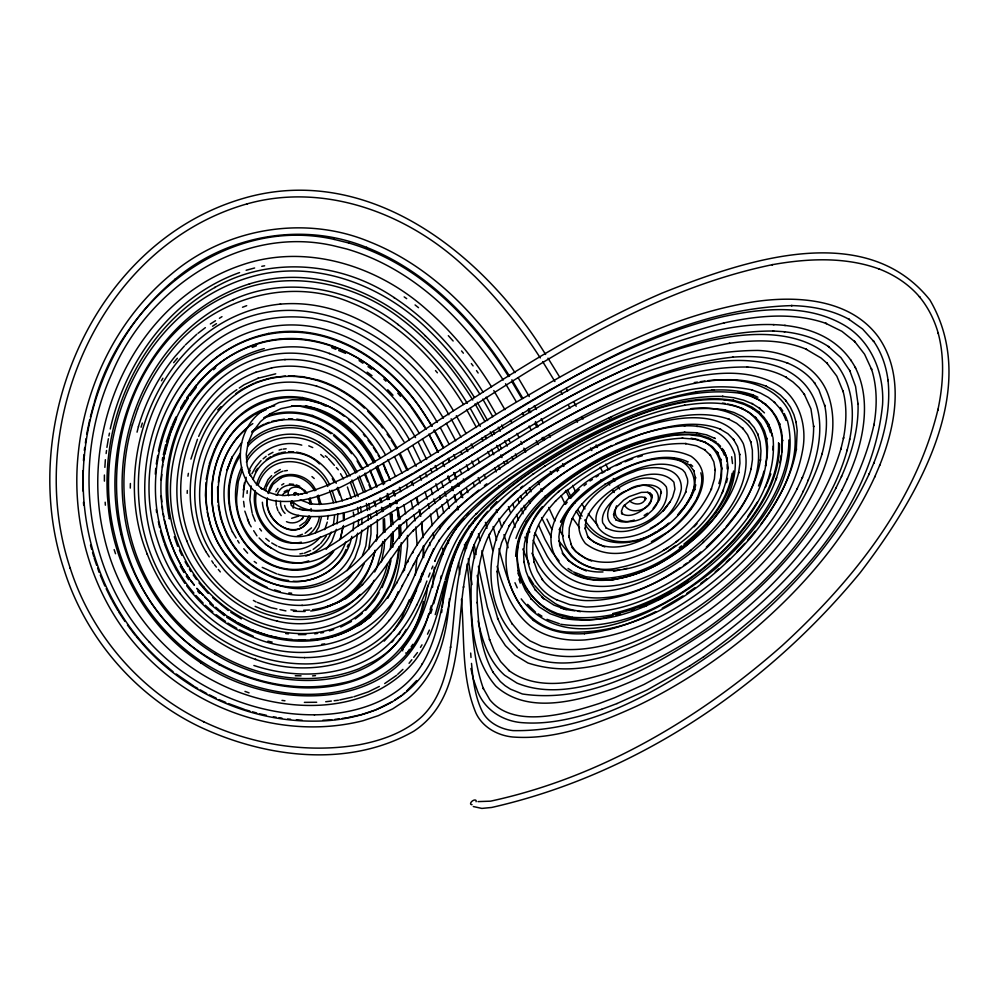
<?xml version="1.0" encoding="UTF-8"?>
<svg xmlns="http://www.w3.org/2000/svg" width="999" height="999" viewBox="0 0 999 999"><rect width="100%" height="100%" fill="white"/><g stroke="black" fill="none" stroke-linecap="round" stroke-linejoin="round"><path stroke-width="1.5" d="M778.546 442.657C779.595 480.032 757.08 513.186 733.366 540.084C700.848 574.787 659.452 602.772 612.687 613.573M393.131 541.308L393.206 532.255M399.55 537.774L399.213 524.912M130.295 488.086L130.382 483.479M280.507 501.423C280.145 505.881 282.168 510.726 285.04 513.411M416.87 558.216L415.372 574.949M423.226 556.643L423.439 546.303M344.131 520.092L344.268 513.536M82.817 470.729L82.805 490.896M353.758 522.277L352.909 530.744M358.341 525.724L358.529 519.692M773.288 449.238L773.251 450.199L773.164 446.153M788.848 440.01C789.185 468.206 776.161 494.517 760.651 517.32C716.008 577.509 640.159 635.227 561.351 624.363L560.726 624.2M187.2 493.344L187.3 490.497M423.651 557.579L423.489 545.566M244.393 482.829L243.057 497.177M206.019 482.367L205.419 495.279L206.793 509.203M104.87 467.37L105.357 459.702M247.065 493.406L247.24 490.684M434.353 567.42L432.492 587.499M334.553 515.721L333.391 524.775M155.32 474.175L155.719 468.394M384.727 539.597L384.103 548.426L381.406 561.888M390.409 548.901L391.496 533.478M442.357 606.893L443.506 591.895M449.425 598.626C447.09 635.751 437.075 676.098 406.243 699.949L392.794 708.828L378.309 715.659L362.999 720.729C286.725 739.984 202.647 712.811 147.665 657.629C95.03 605.419 70.842 528.546 78.059 455.369L78.097 455.044C84.615 386.113 117.133 318.906 170.879 274.55L171.129 274.35C224.787 228.634 303.246 214.51 368.768 241.483L369.243 241.683C431.568 266.283 479.682 316.983 514.96 372.652M337.025 523.851L337.849 513.898M392.332 546.728L392.932 531.943M398.738 547.29C397.003 570.054 388.561 592.469 373.601 609.84L373.464 610.002C359.24 626.148 338.961 635.539 317.957 638.848L310.602 639.422M83.441 460.576L83.941 454.757M161.289 480.182L161.826 474.475M162.5 467.345L162.762 464.485M732.13 473.326C727.284 502.435 706.305 526.286 683.903 544.118M421.878 573.326L420.454 581.942M422.515 575.387L422.839 572.439M515.659 556.331C516.258 543.718 520.354 531.493 526.873 520.729L526.311 521.578C544.979 492.869 574.575 473.514 604.27 457.692C633.666 443.419 666.333 430.544 699.6 435.139L698.701 434.902L708.441 437.724L716.358 442.132M728.071 467.457C725.187 510.514 687.387 542.632 651.198 560.651C626.361 572.477 593.031 576.498 571.241 556.231L558.691 540.821M255.107 490.571C249.575 517.27 273.139 549.125 301.336 542.145M392.757 547.302L393.119 544.33M399.325 546.341C397.502 582.941 376.898 619.755 341.82 633.703C308.192 647.015 269.518 641.558 238.286 624.425L226.698 617.257M243.531 489.847L243.868 487.037M342.982 526.773L340.696 537.312L343.519 525.486M106.131 453.546L106.518 450.474M106.918 447.39L108.379 438.748M376.323 541.108L377.11 534.927M382.729 541.421L381.406 551.823L376.735 567.832L374.662 571.965M256.156 493.693C251.136 523.913 283.129 551.997 312.262 540.846C349.188 525.362 385.764 508.466 419.942 487.45C477.609 452.297 533.778 414.448 594.168 383.978C650.149 356.406 710.214 330.582 773.738 331.031L772.901 330.969L784.914 331.78L784.028 331.718C799.974 333.479 815.883 337.974 829.27 347.04L828.333 346.453L840.958 357.63L850.236 371.366L849.674 370.404L855.556 386.413L858.066 404.37L858.004 403.396C858.915 428.808 851.573 453.746 841.37 476.773M321.553 516.595L318.881 526.948L315.409 532.754M327.647 519.343L328.172 515.384M441.62 612.524L441.983 609.715M162.288 460.389L162.675 457.517M319.43 516.645C318.306 524 314.073 531.043 307.904 535.327M84.316 450.387L84.74 447.477M85.377 443.094L86.026 438.723M368.718 549.275L370.979 534.103L370.966 524.9M376.511 540.247L377.385 534.378L377.36 519.667M187.937 476.211L188.374 473.351M361.938 530.119L359.752 544.305L354.857 558.129L347.103 570.641M780.756 458.166L781.23 455.194M781.705 452.222L782.517 439.947L782.492 440.921L781.593 431.868L779.395 423.464L779.807 424.4L776.285 416.733L771.428 409.902L765.271 403.983L766.108 404.682L758.641 399.75L749.887 395.904L739.934 393.181L740.896 393.344C681.568 385.04 624.587 412.937 573.401 439.585C530.781 464.398 487.062 490.684 455.507 529.383L456.156 528.533C425.012 570.966 423.863 634.09 373.201 661.663L359.078 668.706C297.265 692.994 224.413 670.229 179.296 623.663L178.846 623.226C128.484 572.09 112.15 493.119 132.318 424.987L132.368 424.837M243.381 490.209L246.229 477.31M478.146 620.991C482.192 640.859 489.011 661.438 504.657 675.249L516.97 683.091C551.748 697.29 590.309 686.263 623.925 673.925C654.37 661.875 683.016 645.579 709.64 626.585C760.976 589.223 806.593 541.783 834.465 484.203C851.323 448.139 862.874 400.924 837.724 365.821C812.512 333.266 766.283 331.168 728.82 337L728.096 337.125C655.893 349.288 590.072 384.078 527.484 420.579M156.294 464.06L157.717 455.394M218.381 482.442C220.517 461.076 231.331 440.646 248.214 427.297M251.149 485.951L249.85 499.75L252.148 513.074M733.516 471.016C731.68 486.6 724.25 500.861 715.222 513.461M108.916 435.951L109.453 433.166M163.312 461.65L164.136 457.38M164.685 454.533L170.367 433.429L176.498 418.469M427.747 585.389C422.714 631.88 388.648 674.2 341.745 683.116C297.714 692.869 250.774 682.854 212.375 659.889L211.888 659.577C76.199 582.18 87.9 357.03 230.594 293.931L230.969 293.756C286.988 268.182 354.358 282.005 401.685 319.355L401.973 319.568C430.581 341.433 454.07 369.43 472.777 400.062M206.156 479.495L208.991 465.172M390.684 558.404C387.799 575.799 380.182 592.345 368.743 605.781L368.881 605.631C355.319 620.454 336.513 629.62 316.758 632.642L317.02 632.592C274.388 638.349 231.069 618.681 203.371 586.55L203.784 586.987C164.81 542.195 156.93 474.475 182.268 421.141C205.794 366.096 272.028 331.481 329.608 353.584L329.158 353.421C368.181 367.332 398.838 398.351 419.405 433.578M404.383 570.554L407.542 546.278L407.455 535.414M86.663 434.353L89.698 419.805M268.194 493.069C272.802 467.832 307.205 469.655 315.859 490.546M357.555 533.166C348.926 600.474 263.461 602.797 230.344 551.723L230.007 551.273C202.322 513.536 205.869 455.219 241.521 423.763L254.52 414.597L266.321 409.59M695.729 484.777L694.53 490.047L694.817 489.185L690.284 498.901M423.414 601.386C419.842 618.718 412.5 635.227 401.81 649.35M163.337 454.67L165.684 444.692M263.736 489.435L267.982 479.682L271.628 475.649M847.015 450.649L847.227 449.725M849.562 439.885L849.787 438.923M137.05 432.155L138.436 426.598M387.724 573.738L390.971 560.676M726.473 482.592L727.522 478.421M765.734 465.122L765.496 466.083L767.195 456.206L767.569 446.815L766.583 437.987L766.87 439.048L764.485 430.931L760.676 423.626L755.444 417.22L756.118 417.994L749.475 412.587L741.433 408.291L742.319 408.653C723.938 401.273 703.546 402.247 684.352 405.307L684.939 405.194C634.29 414.822 587.574 438.761 544.505 466.408L545.029 466.046L533.054 474.175L533.641 473.763C507.467 492.507 480.969 513.486 466.246 542.857L466.67 541.982C447.789 581.818 450.936 628.908 427.759 667.145L427.497 667.544C404.408 706.031 357.442 721.016 314.697 721.141L314.298 721.141C250.699 721.49 187.737 693.668 144.955 646.653L136.151 636.438M519.205 538.361C511.863 565.834 524.812 597.814 550.674 610.651L557.554 613.648L572.489 617.295M110.252 428.983C125.499 360.714 172.278 296.566 239.585 272.577M158.429 451.048C169.293 398.439 207.68 349.6 261.014 335.939L261.451 335.839C330.382 318.069 397.127 365.984 430.232 423.601L431.805 426.373M351.785 536.363C345.529 571.703 303.733 591.62 271.566 576.923C252.01 569.043 236.239 553.646 226.848 534.877L221.478 520.941M436.351 594.205L438.636 585.501M779.72 462.637L780.519 459.652M440.509 578.533L441.258 575.786M90.397 416.908L93.918 403.933M444.842 581.243L435.227 614.622M256.406 485.102C266.77 446.578 315.672 452.659 329.608 484.865M265.522 490.534L266.221 488.024M433.728 603.733L435.976 595.666M190.909 459.09L197.465 439.26M336.301 529.358L331.83 541.408L326.111 549.375M375.149 550.399C371.116 567.894 362.924 585.139 348.626 596.515M762.736 475.412L764.023 471.004M445.229 579.795C450.412 560.689 457.505 541.758 469.592 525.861L468.981 526.623L475.711 518.269L475.112 519.018C507.842 483.154 550.099 457.567 592.632 434.977C636.201 413.948 684.44 393.044 733.89 400.362L733.004 400.224L743.131 403.009L751.922 407.018L759.315 412.187L758.441 411.526M141.096 427.222L142.333 423.064M277.148 495.329C280.594 481.58 299.688 482.517 305.644 493.219M430.094 609.577L431.318 605.594M718.855 483.591L720.666 477.709L721.778 467.957L721.89 468.931L720.691 458.991L720.816 460.002L717.419 452.135L718.031 453.071L712.299 446.603L704.12 441.695L705.019 442.182L694.555 439.16L682.142 438.149L682.841 438.111C636.75 440.584 593.743 463.174 558.429 491.795L558.99 491.333C545.254 503.321 532.704 517.557 526.56 535.002L526.923 534.015L524.525 543.269L523.563 552.772L524.063 562.512L523.901 561.488L526.011 571.328L529.907 581.143L535.739 590.434L535.189 589.76L543.331 598.189L553.871 605.082L566.583 609.727L560.789 607.966M409.365 599.75L401.561 618.319L393.693 630.569M137.537 409.265L137.575 409.178C145.379 388.786 156.256 369.605 169.98 352.622L170.067 352.51C211.651 298.788 288.736 275.512 351.835 303.034L352.285 303.197C399.837 322.665 437.087 361.226 463.499 404.483M430.794 613.398L432.155 609.178M374.975 550.499C368.731 581.568 342.47 607.404 310.701 611.013M132.318 424.987L137.575 409.178M138.386 426.748C145.904 401.261 158.217 377.197 174.962 356.518L184.428 345.966M324.7 529.682L327.26 522.115M94.318 402.485C121.89 301.086 225.524 215.11 333.878 239.323L334.365 239.435M166.346 441.845L171.603 426.486M253.122 479.483C261.388 450.499 300.699 444.33 319.468 463.911M362.475 555.556L365.871 545.854L368.281 526.061M387.462 563.811C377.098 612.787 322.702 639.934 276.086 627.31L275.612 627.197C232.667 617.519 197.078 584.527 181.219 543.868L181.019 543.381C147.827 466.795 195.504 358.554 284.415 353.296L284.877 353.271C340.984 350.524 389.56 390.734 415.522 437.599M696.64 498.901C700.112 490.909 703.533 481.555 700.811 472.827M428.771 613.623C402.222 713.973 271.179 712.449 200.549 662.599L201.086 662.949C149.688 629.333 115.996 571.865 108.779 511.176L107.455 496.753C102.36 414.722 142.083 328.184 215.085 287.337L214.735 287.525C270.317 255.469 342.17 262.15 394.418 297.777L394.068 297.54C430.681 321.566 460.139 355.219 483.116 392.232M209.278 463.736L214.885 448.476M879.557 465.671C895.866 425.487 904.907 375.025 878.408 337.025C850.386 298.876 797.427 295.367 754.295 301.735C671.74 314.922 596.715 355.12 525.424 396.928C465.709 430.769 410.976 474.575 346.503 499.363L347.54 499.013C335.252 502.959 322.14 505.731 309.228 503.508L310.314 503.646L300.15 499.887M268.356 493.543L272.852 484.478L280.944 477.897M702.547 540.147L702.946 539.785C727.559 515.609 754.882 480.294 743.331 443.706C724 406.156 671.965 417.357 639.547 428.022L639.372 428.084C585.302 449.163 527.097 478.658 498.888 532.067C482.892 570.017 490.634 621.915 526.273 646.128C570.779 669.692 623.438 648.738 664.76 627.697C710.351 602.734 750.911 568.169 781.693 526.198C815.109 483.778 848.039 395.629 780.132 367.345C742.382 353.621 701.061 362.762 663.96 374.138C613.011 390.896 565.496 416.458 519.942 444.468C486.338 465.684 452.884 487.487 422.465 513.161C397.652 532.904 383.566 562.05 362.237 584.914L362.649 584.552C352.222 594.742 339.772 602.897 325.736 607.092L339.41 601.648L351.698 594.03C340.197 602.484 326.648 607.842 312.5 609.702M428.471 576.985L430.045 572.989M294.243 494.33L294.518 492.644L294.905 494.692M767.182 483.304L770.866 473.963M758.516 485.964L762.212 476.735M382.155 587.549L387.162 575.124M416.171 590.721L416.508 589.972L410.889 602.584L433.628 548.738M426.91 580.993C415.222 613.848 395.804 646.703 362.999 661.9C328.946 677.797 289.123 677.11 253.883 665.484M515.959 538.461C521.578 521.915 532.767 507.979 545.342 496.128L544.78 496.69C583.891 462.724 632.654 436.401 684.964 432.242L684.278 432.217L696.952 432.742L696.141 432.717L706.543 434.84L715.259 438.536L714.435 438.037M722.364 492.694L723.538 489.81M345.679 542.007C336.8 569.193 304.458 583.254 277.934 574.163M431.668 568.906L432.829 566.096M198.664 436.401C206.93 417.882 219.88 400.949 236.875 389.66M517.282 490.734C490.659 512.687 472.115 544.867 471.241 579.845C470.529 616.046 470.941 657.292 495.841 686.126C528.346 715.446 577.971 700.624 614.722 688.249C670.267 667.17 720.479 633.428 763.536 592.732C803.171 554.457 838.011 509.265 856.068 456.668C865.371 428.072 869.355 395.042 855.169 367.307M461.438 599.2C464.785 637.25 460.951 677.347 476.036 713.286C482.704 727.272 497.502 735.451 512.512 736.987C556.043 740.309 598.051 723.676 636.975 706.006C676.298 687.125 713.099 663.174 746.84 635.551C799.45 591.808 846.203 538.998 874.962 476.411M874.637 477.172L879.894 464.872M309.128 515.834L305.582 521.803L299.625 525.973M309.653 518.469C296.191 545.092 263.536 520.579 267.37 498.214M435.164 560.476L434.752 561.401C447.302 529.745 472.752 505.781 499.5 485.839L498.813 486.351L509.428 478.533L508.791 479.008C565.634 439.66 627.847 404.245 696.628 391.77L695.978 391.87C714.972 389.123 734.889 388.549 753.234 395.055L752.284 394.617L757.879 397.215M242.307 469.792L238.262 481.63L236.651 497.427C235.252 539.947 282.58 577.447 322.552 557.205C349.65 541.745 373.663 521.203 401.473 506.68C505.819 443.631 607.205 365.796 729.794 343.231L729.07 343.356C754.844 339.623 782.205 339.098 806.63 349.388L805.706 349.013L821.078 358.017L827.459 363.636L826.76 362.874L836.825 376.161L843.268 391.883L842.969 390.834C847.115 406.406 846.44 422.814 843.406 438.524L843.631 437.562L840.896 449.1L841.121 448.176C821.141 515.122 772.289 569.48 718.493 612.062C684.64 638.011 647.215 659.79 606.668 673.376C575.374 682.916 537.012 691.47 508.503 670.267L509.153 670.691L500.649 661.638L494.218 650.986L489.435 639.248L489.672 639.972L483.229 614.36L477.197 575.399M248.476 471.715C257.005 451.248 280.269 438.936 301.785 445.154M560.914 521.278L560.526 522.14C568.968 504.033 584.79 490.784 601.198 480.082L600.824 480.332C626.111 465.771 661.226 449.113 688.074 461.963L687.649 461.7M775.574 480.369L776.76 477.697M460.564 540.097C441.683 579.545 444.867 626.236 422.115 664.223L422.377 663.823C400.274 700.736 355.12 714.66 314.248 714.809L314.648 714.809C252.51 715.134 191.021 687.861 149.201 641.945L149.613 642.382C83.916 571.303 72.24 460.839 111.663 374.001C146.691 289.285 239.698 224.65 333.054 245.629L346.865 249.026C414.423 268.806 466.595 321.815 503.209 380.032M339.685 539.56L340.784 537.1M416.608 605.269L416.908 604.582M427.497 634.19L429.383 630.044M172.228 425.137L175.949 417.058M802.746 491.833L803.071 491.133M808.004 480.494L808.341 479.757M241.696 467.182C230.432 490.596 235.115 519.792 250.761 540.134L259.952 549.612C272.802 559.502 288.861 565.734 304.757 562.1M293.157 508.141L293.669 504.57L292.944 503.196L290.697 502.697M331.218 532.142C326.923 543.456 317.357 552.347 305.856 556.018M835.976 488.024L841.707 476.073M841.645 490.846L841.97 490.172M847.115 479.42L847.452 478.721M346.004 549.413C337.937 570.304 315.072 582.842 293.132 581.231M347.265 546.853L348.526 544.28M765.321 487.35L766.658 484.64M387.787 598.239C396.965 581.281 400.824 561.838 401.211 542.682M398.139 591.783C376.81 648.938 304.395 665.197 252.297 642.682L251.785 642.457C206.556 625.024 171.428 585.526 157.268 539.41L157.13 538.961C129.008 454.932 175.799 345.991 266.895 327.385L267.307 327.297C338.124 313.349 404.008 363.486 437.237 422.427M310.814 516.62C299.5 544.48 262.412 522.677 267.47 498.264M251.873 473.788L255.906 466.77L261.076 460.576M258.316 484.615C269.655 450.262 315.447 457.442 327.834 486.525M497.115 566.308C503.334 587.787 511.563 610.064 529.108 624.937L529.607 625.399C545.142 637.599 565.384 641.233 584.702 639.947L585.064 639.922C643.731 633.666 695.903 600.024 737.724 560.052C767.694 529.895 794.704 493.531 802.509 450.836C807.467 426.398 799.512 397.789 777.01 384.665C743.706 366.071 703.134 373.589 668.219 383.154L667.832 383.266C604.832 402.36 547.165 435.676 493.169 472.777C455.494 498.026 420.317 529.532 402.46 572.265L402.897 571.465L396.603 583.041L396.99 582.317C387.462 599.3 374.75 614.735 358.491 625.636L370.829 616.346C357.33 627.484 341.109 635.651 323.776 638.448M408.029 575.224L413.723 564.298M498.888 532.067L499.375 531.131M503.521 523.151L504.008 522.24M363.873 563.886L364.011 563.623C353.708 588.374 328.534 604.782 301.898 605.406L302.26 605.369C272.665 606.193 244.106 592.032 224.513 570.267L215.946 559.365C161.326 487.5 218.394 357.292 316.895 386.251L316.483 386.113C349.163 396.491 375.149 421.965 391.546 451.486M411.201 601.91C387.175 662.087 312.2 680.781 255.382 659.315L255.906 659.502C206.069 642.994 165.509 602.709 147.115 553.708L147.303 554.183C106.131 454.37 166.558 315.472 280.582 304.083L280.132 304.146C353.796 297.702 417.707 350.612 453.409 410.689M670.142 501.798L662.799 511.201L670.142 501.798L672.664 497.052L674.924 489.011L673.925 482.242C654.033 458.541 594.393 491.758 585.639 521.328L585.913 520.392L585.252 528.995L585.064 528.009L587.4 535.501L589.647 538.648C610.938 557.654 647.24 540.721 667.607 524.363M626.086 490.946C611.763 495.354 597.439 521.178 617.769 527.534C639.622 531.643 672.015 511.65 666.358 486.95C642.682 454.395 560.102 520.392 613.723 537.724C643.094 539.972 675.836 518.556 681.343 488.873C682.142 464.473 648.875 464.622 633.041 472.127C606.88 480.756 561.863 513.074 585.439 543.493C623.351 572.377 678.683 532.517 697.102 498.101M181.381 409.378L188.336 398.102M239.523 456.78C217.745 492.032 231.343 543.631 268.344 562.824C289.198 574.413 318.356 570.978 333.092 551.236M836.3 487.362C807.03 543.743 761.887 590.671 711.063 628.159C656.256 665.496 591.246 704.22 522.39 693.98L510.514 689.185L505.119 685.689L500.362 681.568L492.707 671.852L493.156 672.464C481.131 651.161 478.521 626.198 477.247 602.185L477.272 603.096C476.523 579.47 478.658 554.907 489.81 533.641L489.31 534.565C515.384 489.935 562.724 463.211 607.367 440.272L637.237 427.722C666.358 417.819 699 408.816 729.22 419.293L728.246 418.943L736.563 423.264L743.293 428.871L742.557 428.047L747.577 434.777L750.936 442.507L750.661 441.521L752.372 450.112L752.447 459.74L751.023 469.28L751.198 468.369C744.068 497.627 724.725 522.202 703.171 542.469L703.558 542.132C664.36 578.796 580.294 621.415 543.856 561.925L533.104 540.184M407.692 562.2L408.154 561.338M412.674 552.947L413.161 552.035M413.261 565.159L418.693 555.057M186.626 585.689C203.384 608.653 226.698 626.648 253.097 637.187L253.609 637.387C308.029 660.751 376.86 640.933 402.497 585.389M248.788 473.164L250.237 470.504M402.11 586.113L408.466 574.425M374.138 580.282C357.555 616.021 313.586 630.157 276.985 621.053L277.472 621.166C236.226 611.838 202.11 580.082 186.863 541.033L187.075 541.52C155.357 468.519 200.15 364.697 285.214 359.565L284.752 359.59C338.174 357.03 384.378 395.279 409.378 439.722M616.558 505.819C608.329 527.172 640.883 524.075 648.875 513.261C671.902 495.242 648.551 475.811 627.472 490.322M215.609 447.19C230.669 413.636 268.619 391.446 305.294 399.2L318.906 403.097M266.571 486.763C269.593 479.532 276.086 473.526 283.017 471.153M161.438 380.756L162.912 378.234M420.467 647.414L421.978 644.842M418.206 555.968C440.497 514.76 481.256 488.723 518.893 463.061L530.194 455.819C574.075 428.534 620.292 404.071 669.979 389.235L669.592 389.335C700.799 380.744 735.376 374.25 766.57 386.363L765.571 386.001L773.488 390.06L780.419 395.067L786.375 401.099L785.626 400.274L790.321 407.055L793.868 414.573L796.253 422.764L795.978 421.79L797.202 430.606L796.278 449.725L796.453 448.813C791.707 476.535 777.622 501.685 761.026 524.013M406.206 629.457C367.62 695.341 272.977 690.371 215.197 654.183L215.684 654.495C166.858 625.337 133.504 573.364 124.813 517.432L123.077 503.658C115.122 422.19 156.868 333.716 233.516 299.525L233.129 299.7C287.312 274.975 352.422 288.524 398.164 324.625L397.877 324.413C425.924 345.841 448.926 373.301 467.27 403.334M690.496 509.29L690.896 508.603M757.354 502.11L747.739 516.72M180.669 407.892L185.152 400.324M379.083 592.657L374.488 600.299L365.634 610.401M246.378 462.075C261.351 435.252 299.737 429.707 323.289 448.401L335.377 459.041L344.667 471.253L347.49 476.748M275.874 491.745L277.922 488.424M648.663 504.345L651.286 500.112L652.097 496.478L651.972 497.552L651.336 494.193L652.047 495.554L649.65 493.069L650.461 493.518L646.753 492.245L641.296 492.382L629.17 496.59L623.701 500.087L616.308 507.567L614.36 511.263L613.686 515.209L613.573 514.21L614.148 517.32L616.47 520.167L615.721 519.48C621.141 523.176 627.472 522.177 634.315 520.029M398.813 634.477L400.474 631.88M240.447 453.071C233.491 462.899 230.632 474.787 228.696 486.476L228.746 486.213C226.486 510.939 235.627 536.338 253.846 553.346L253.446 553.021C275.037 574.338 315.072 578.109 333.728 551.211M282.255 495.566L283.641 493.481L288.811 490.696M409.465 649.288L406.955 653.009A3.222 0.849 38.5 0 1 405.631 652.996M411.126 646.815L412.799 644.33M190.01 395.666L196.216 387.475M683.366 508.878L689.422 500.149M255.307 471.715L257.642 468.356M353.721 572.377C340.834 590.859 318.094 600.774 295.816 600.062L295.429 600.062C265.422 598.938 237.625 581.942 220.404 557.754L220.117 557.33C170.792 494.218 215.197 377.647 303.234 391.308L303.646 391.408C339.235 397.54 368.082 423.763 385.302 454.508M246.553 457.979C261.551 433.329 295.642 427.135 319.655 442.619L319.293 442.407C332.28 450.699 343.044 462.35 350.075 476.061M448.151 528.871L449.712 526.66M542.382 506.705C517.657 533.741 521.728 582.842 556.393 599.637L556.73 599.775M303.396 516.895C300.062 522.452 292.27 524.413 286.476 521.665M241.583 442.669L232.392 456.78L226.948 470.379L232.342 456.718C220.966 480.232 221.416 508.616 232.542 532.13M186.651 397.802L196.578 384.627M320.642 543.531L326.336 536.013M416.62 680.544L406.581 691.071M409.053 663.299L411.85 659.715M413.723 657.33L417.457 652.547M463.823 518.456C430.02 557.017 434.278 614.885 399.313 652.747C352.372 700.774 273.838 694.505 218.831 664.422L219.343 664.685C169.73 637.849 133.641 588.748 120.891 533.99L121.016 534.49C96.241 435.302 148.439 315.309 249.713 283.828L249.263 283.966C312.075 264.248 380.419 290.821 425.437 335.914L425.224 335.701C444.105 354.046 460.339 374.975 474.288 397.265M293.943 494.792L295.741 492.507L294.318 493.419L298.089 493.806L295.005 493.219L298.589 495.192M487.674 511.351C454.008 548.326 456.968 601.261 450.512 647.502L450.624 646.765C447.165 671.703 440.809 698.076 422.227 716.308C405.045 732.317 382.18 740.384 359.465 744.717C306.693 753.708 251.523 744.517 203.371 721.578L203.958 721.852C140.634 691.82 91.396 634.665 70.155 567.969L70.317 568.493C22.852 426.973 98.664 245.791 247.39 203.784L246.89 203.933C324.126 182.18 407.018 213.062 464.048 266.321L475.187 276.773C499.925 301.198 521.441 328.758 540.297 357.929M573.389 571.928L585.739 576.685L600.137 578.521C641.658 577.834 679.582 554.045 706.83 524.013L707.242 523.488M706.83 524.013L715.696 512.862M755.256 531.256L747.652 540.222M565.484 504.358L567.207 502.21M578.234 498.576C541.47 534.927 574.363 578.983 619.942 567.507C661.276 558.99 699.263 530.544 716.995 491.995C726.56 473.826 721.328 446.553 699.712 440.322M677.584 514.997L685.639 505.144L685.227 505.831L691.545 495.154L691.071 495.941L694.567 486.288L695.491 477.26L695.504 478.334L693.681 470.404L694.143 471.316L689.447 464.86L690.247 465.472C655.369 443.931 602.235 476.573 574.5 503.184L575.074 502.522L568.468 510.776L563.086 519.992L559.827 529.108L560.039 528.159L558.878 536.863L559.827 545.654L559.577 544.705L562.874 553.134L568.693 560.764L568.031 560.052C577.647 569.08 590.521 572.564 602.996 571.94M173.626 362.687L177.372 358.279M653.146 508.429L659.465 499.8L661.238 491.82L661.363 492.907L660.626 489.835C646.178 473.551 598.289 500.886 602.684 522.777L606.618 528.334L605.844 527.672C625.961 539.06 653.121 523.326 667.057 506.231M301.661 519.355L303.172 517.619M720.579 533.191L724.287 528.933M726.136 526.798L738.199 511.488L737.811 512.05C748.663 496.253 757.692 478.683 760.489 459.54L760.414 460.477L760.963 450.874L760.064 442.02L757.654 433.828L758.091 434.852L754.145 427.51L748.676 421.153L749.512 421.853L742.507 416.571L733.99 412.487L724.088 409.677L724.949 409.852C675.861 402.772 628.221 424.513 585.526 446.266C548.888 466.908 511.963 490.072 485.951 523.813L486.513 523.039C472.577 541.695 466.283 564.672 463.461 587.474L463.586 586.55C456.368 636.163 461.338 700.224 413.661 731.293C348.813 768.106 266.646 757.829 201.249 727.534L200.662 727.272C136.126 696.665 85.964 638.411 64.323 570.454L64.148 569.917C15.722 425.399 93.469 240.659 245.242 197.852L245.742 197.702C369.755 163.024 484.315 254.508 545.604 354.47M556.031 500.649C546.465 510.689 538.249 522.352 534.353 535.789L534.665 534.79L532.917 543.943L532.742 553.259L534.215 562.649L534.003 561.638L537.287 570.953L542.582 579.882L541.995 579.22C552.072 592.894 570.142 600.024 585.889 600.599C619.929 601.186 652.347 586.663 680.019 567.857M744.829 543.431L736.95 551.735M360.177 594.405C332.605 624.899 284.353 625.586 249.837 607.13L249.338 606.88C212.824 587.862 187.974 550.149 182.255 509.677L182.18 509.278C173.789 454.383 202.098 392.557 255.744 372.34L256.081 372.24M466.595 515.209L468.519 513.074M384.19 641.121L390.834 633.741M391.708 642.369L393.731 640.109M490.721 507.992L496.778 501.573M694.118 526.81L696.99 523.701M678.583 514.035L682.417 509.915M247.615 446.366C265.921 425.149 299.3 422.14 322.515 436.963L322.877 437.175C336.725 446.029 348.251 458.429 355.756 473.064M197.59 383.554C214.51 363.886 237.15 349.188 262.325 342.62L262.7 342.495C308.079 330.869 356.094 349.787 388.711 381.668L388.948 381.905M217.757 409.927L220.954 406.618M320.504 536.688C310.964 549.313 292.807 553.096 278.621 546.565M647.677 505.357C641.808 512.025 628.471 519.343 621.378 512.974L622.389 514.223L621.353 511.076C621.59 512.087 622.677 505.719 624.425 505.482C629.745 499.987 641.42 493.868 646.028 498.751L644.805 497.115L645.342 499.687L645.591 498.051C644.33 503.971 636.288 506.381 629.657 501.061M719.48 534.303L706.318 547.115M570.379 498.314L579.295 489.547M555.432 501.211L565.159 492.02M397.714 674.3L402.922 669.392M726.31 562.075L729.645 558.953M185.377 344.905L196.803 334.253M247.964 443.394C269.231 419.867 306.356 420.229 330.394 439.685L341.346 449.562L350.936 461.413L357.18 471.953M404.408 693.069L402.36 694.954M213.536 369.755L215.684 367.794M478.371 566.296L487.337 607.13L491.895 621.003L497.514 633.553L505.369 645.566L514.835 654.994L527.884 662.949C591.683 683.94 657.592 645.317 708.915 610.401C752.222 578.209 790.684 537.924 815.134 489.435C828.983 460.651 839.197 426.436 828.258 395.017C818.144 366.146 786.75 351.461 757.804 350.437C646.365 350.911 549.725 418.194 459.028 475.624C429.345 496.091 398.014 515.297 373.838 542.469C353.396 569.705 321.953 595.104 285.589 587.125L285.939 587.162C258.017 581.818 234.303 562 221.878 536.725L222.115 537.15C197.153 489.56 218.968 418.294 274.725 405.819M698.626 553.958L700.823 552.01M535.052 532.742L547.027 555.869C579.682 609.827 652.247 582.08 690.396 550.636L690.721 550.349M690.396 550.636L702.946 539.785M715.259 571.878L718.731 568.918M305.107 533.266L311.501 527.859M263.112 458.866L266.184 456.306M392.595 523.851L393.381 523.189M399.275 518.244L400.05 517.594M520.504 487.949L522.677 486.151M664.123 526.898L668.843 523.014M564.635 492.532C598.813 464.91 641.258 442.307 686.251 443.593L685.464 443.568L696.428 445.816L705.182 450.049L704.27 449.475L710.551 455.432L710.002 454.47L713.848 461.875L715.284 470.442L715.234 469.455L714.385 478.921L711.188 489.498L711.55 488.711C693.606 527.659 653.458 557.042 611.326 562.125C594.43 563.199 578.059 558.703 570.779 543.931L571.328 544.742L568.856 536.038L568.98 537.1L569.293 527.797L572.015 518.893L571.628 519.83C578.683 504.682 591.608 493.419 605.207 484.228L604.82 484.49C627.534 471.366 659.315 455.519 682.617 469.855L685.039 472.577L687.437 478.821C688.448 483.853 686.638 485.776 685.589 492.432L685.876 491.583C679.02 507.667 665.684 520.354 650.299 528.359M478.821 490.034C461.688 503.633 445.492 518.868 433.641 537.4C416.77 564.035 409.565 595.966 389.185 620.516L389.473 620.167C369.068 645.379 336.363 657.754 304.458 657.592L304.82 657.604C256.019 657.28 209.066 631.88 179.845 593.169L180.182 593.606C96.853 491.695 168.356 298.276 312.625 318.319L326.823 321.303C377.385 335.152 416.933 374.25 443.381 418.156M584.065 485.751L586.438 483.853M313.149 549.438L319.568 544.38M689.36 561.226L697.477 554.87M355.169 618.943L362.287 613.386M700.848 583.404L706.955 578.671M198.027 333.316L205.369 327.647M690.484 573.726L690.746 573.551C732.654 541.633 778.483 494.505 772.989 437.537M484.428 485.589L486.813 483.791M675.786 542.195L678.234 540.359M679.27 547.577L681.58 545.841M235.889 393.631L239.535 390.909M668.393 550.774L675.649 545.566M251.823 431.568L255.232 429.12M252.822 423.613C212.862 450.199 207.829 510.701 235.439 548.001L235.102 547.564C247.914 564.697 266.995 578.196 288.636 580.519M345.392 598.95L347.615 597.402M686.75 593.443L694.904 587.737M703.483 656.917L703.621 656.83C787.774 596.952 871.765 512.437 882.567 404.607C884.365 374.425 871.965 342.12 845.416 325.911C808.666 303.733 762.861 307.917 722.689 316.745L722.09 316.883C650.624 333.928 585.102 368.931 522.29 406.094M384.69 683.578L396.678 675.274M683.541 565.446L687.05 563.036M616.945 703.583L646.965 690.059L690.084 665.696M239.261 388.037L244.043 384.79L258.229 378.184M534.74 585.601L544.018 595.679L555.244 603.571C569.255 611.288 585.714 612.724 601.386 611.188L601.66 611.151C628.733 607.829 654.195 596.778 677.26 582.579L677.447 582.454M252.16 432.392C274.588 414.098 308.441 416.121 330.994 433.753M644.143 515.472L647.514 513.199M677.26 582.579L690.746 573.551M212.575 326.223L216.471 323.651M678.383 588.224L688.748 581.368M590.009 481.006L592.432 479.42M596.066 477.035L598.488 475.449M392.245 701.623L375.874 709.802M394.767 699.949L401.086 695.791M689.984 665.759L703.621 656.83M266.196 459.64L270.754 456.668M281.668 485.002L283.803 483.641M210.339 323.988L215.509 320.729M219.393 318.294L221.978 316.658M488.074 444.655C444.318 473.189 399.388 499.887 355.257 527.822C334.016 545.029 306.568 564.897 278.459 552.21L267.707 545.904M458.591 445.379L468.231 439.348M682.979 595.904L662.225 608.204M445.716 453.434L457.392 446.141M469.443 438.598L521.053 406.83M434.403 460.439L444.455 454.22M489.398 443.831L513.124 429.195M653.346 533.478L655.819 531.967M658.291 530.444L662.012 528.159M433.191 461.188L414.26 472.627M663.411 550.387L668.381 547.377M274.588 472.939L280.282 469.493M514.398 428.421L526.173 421.353M666.87 595.129L670.704 592.907M412.937 473.414L383.579 489.76L367.058 497.689M597.127 453.221C563.736 471.59 529.795 493.269 509.053 526.186L509.527 525.274L501.585 542.782L499.1 552.235L497.277 572.077L497.252 571.066C497.652 589.635 502.222 608.341 512.325 624.063L511.888 623.388L519.867 633.004L529.907 640.846L541.508 646.253C599.363 660.127 656.355 628.184 702.397 596.178C740.996 567.382 775.236 531.456 797.377 488.374L797.052 489.06L802.559 477.197L802.222 477.934C809.103 461.451 813.935 443.818 813.611 425.836L813.673 426.81L810.951 408.891L804.02 393.693L804.582 394.655L799.212 387.749L792.906 381.905L785.539 376.935L786.463 377.497C774.362 370.779 760.601 367.869 746.902 366.983L747.739 367.033C676.223 366.059 610.289 400.499 549.35 434.353C501.798 463.274 453.271 492.27 412.899 530.981L413.586 530.244C395.954 548.151 384.752 571.216 367.058 589.073L366.658 589.435C348.489 608.241 322.315 618.044 296.291 616.845L280.669 614.959L266.096 611.001L255.145 606.381M268.356 454.82L272.964 452.285M602.11 473.064L604.845 471.59M607.579 470.117L610.314 468.656M257.63 427.634L263.948 424.25M662.275 596.041L667.457 593.281M298.464 516.121L291.658 518.294M340.759 627.047L351.461 621.49M240.759 389.997L254.121 383.204M657.717 600.137L661.775 598.089M290.796 502.709L291.258 505.444C299.013 511.938 315.122 510.689 326.536 509.965M596.89 453.334L611.975 445.891M611.8 445.492C571.253 465.796 526.71 491.833 509.94 536.538C495.891 576.423 521.003 628.121 565.734 631.892L566.246 631.955C639.585 636.026 705.706 588.848 752.172 536.038L752.534 535.589C779.232 502.26 807.354 456.168 789.66 412.512C775.336 382.729 737.387 377.135 707.879 380.694M284.203 491.633L287.337 490.097M379.345 686.438L368.306 691.857L353.858 696.765M655.769 611.613C633.428 622.939 609.328 631.455 584.24 633.666L584.615 633.628C566.595 634.815 547.702 631.518 533.216 620.129L533.703 620.591C512.712 602.484 505.969 574.313 498.913 548.701M607.08 421.441L609.74 420.179M651.423 541.633L668.169 531.793C688.935 517.981 720.729 477.097 691.021 456.243C660.114 441.845 624.812 459.59 597.814 474.737L597.439 474.987C567.282 490.921 532.742 534.253 562.15 566.158C588.686 590.684 630.044 579.02 658.453 564.135C696.715 541.895 740.783 503.171 734.752 454.333C719.567 410.851 660.127 426.935 628.209 438.623M639.772 606.955L642.457 605.744M646.49 603.92L653.209 600.886M608.828 418.269L611.55 417.082M611.875 445.941L641.395 434.078C666.695 426.148 695.104 419.255 720.816 429.295L719.854 428.933L727.909 433.728L734.053 439.935L733.328 439.098L737.524 446.491L739.797 454.907L739.547 453.933L739.947 463.199L738.561 473.089L738.761 472.19C732.617 497.052 716.433 518.056 698.264 535.514L686.775 545.429C663.698 563.324 636.538 577.609 607.042 580.107L615.172 579.32C602.996 580.469 590.259 580.806 578.846 575.711M304.42 553.184L310.627 550.524M615.884 443.756L626.748 439.135M615.784 465.709L621.041 463.474M624.974 461.8L632.717 458.728M644.318 606.593L646.94 605.469M264.186 417.445C279.233 410.314 296.878 410.851 312.562 415.621L312.125 415.472C336.551 424.15 356.081 443.456 368.082 466.108M357.779 501.585L365.821 498.251M652.11 534.24C630.968 546.778 599.462 546.903 585.227 524.75M273.127 455.444L279.308 453.009M252.223 347.39L256.456 345.766M242.495 307.255L246.691 305.669M470.929 668.481L473.189 678.558L477.659 691.408C484.79 710.152 503.708 721.715 523.251 722.739C550.012 724.612 576.448 717.906 601.598 709.365L601.773 709.302M601.598 709.365L617.07 703.533M265.272 423.763L269.243 422.29M297.19 536.201L302.422 534.253M349.4 504.62L356.381 502.085M631.505 610.089L634.278 609.078M263.886 418.131C279.483 411.625 297.34 411.451 313.249 416.983C336.875 425.699 356.019 444.243 367.507 466.433M280.994 477.859C293.319 471.94 308.329 479.295 314.523 490.721M374.413 710.289L361.326 714.635L348.214 717.519M264.273 348.626C192.62 367.083 154.408 449.675 169.418 518.906L169.331 518.481M279.096 450.087L281.581 449.3M306.094 561.675L308.778 560.826M329.37 630.918L333.678 629.557M255.457 382.517L269.443 378.246M348.102 505.019L327.947 509.827M271.466 367.944L271.853 367.832C314.81 359.628 357.717 382.13 384.765 414.597L394.905 427.647L404.021 441.795M255.744 372.34L271.853 367.832M257.892 378.284L275.736 373.813M637.712 457.03L642.22 455.781M246.129 270.292L254.633 267.982M613.124 615.796C596.603 620.329 579.07 621.478 562.225 618.081L562.837 618.231L550.149 613.748L539.435 607.067L531.006 598.726L531.53 599.388L525.287 590.084L520.916 580.319L518.219 570.392L518.381 571.316C516.046 558.678 517.082 545.516 521.54 533.441L521.203 534.44C527.834 517.407 540.247 503.434 553.833 491.533L553.221 492.057C588.448 463.124 630.856 440.884 676.473 435.002L675.811 435.027L689.098 434.702L700.799 436.251L710.589 439.672L709.69 439.148L717.319 444.243L722.752 450.824L722.202 449.962L724.362 455.182M616.008 615.034L620.317 613.886M271.89 421.316L284.403 419.118M339.797 699.899L352.46 697.077M613.548 571.303L619.605 569.967M624.15 568.968L627.172 568.306M261.763 266.308L264.635 265.796M280.844 452.747L285.439 451.935M320.979 638.91L313.973 640.059L292.67 639.897M299.912 553.871L302.922 553.409M314.722 633.853L317.682 633.403M320.642 632.954L323.589 632.504M284.465 470.929L287.35 470.504M694.355 382.542L697.377 382.105M700.399 381.668L704.944 381.006M321.728 644.28L324.687 643.88M334.79 719.417L339.273 718.83M342.257 718.443L346.728 717.856M270.841 377.809L285.502 376.036M325.711 701.735L331.343 701.061M334.166 700.724L338.386 700.212M283.104 449.125L286.151 448.776M294.318 493.419L295.529 493.281M690.596 408.703C715.796 405.407 749.125 413.037 757.017 440.784C765.858 482.18 735.739 519.842 707.816 546.778L707.442 547.127C666.183 585.689 578.533 629.233 538.861 565.821L531.893 553.209M305.145 611.513L293.381 611.288M312.55 675.886L315.484 675.624M624.325 504.945C632.542 519.293 661.5 504.158 647.814 492.02M304.932 639.847L299.238 639.872M322.877 720.267L331.805 719.804M303.659 610.252L309.565 610.052M316.683 702.26L304.37 702.372M572.215 617.27C635.451 622.165 693.381 583.329 735.152 539.185C758.054 512.712 780.094 480.319 779.482 443.881M298.464 634.652L305.856 634.577M855.731 368.269C827.959 316.059 757.554 319.905 708.353 332.542C626.748 353.534 553.396 396.978 482.38 440.996C435.114 470.629 388.299 501.685 336.601 523.239C321.391 530.069 305.869 540.097 288.848 535.489C274.201 531.381 263.536 517.42 262.362 502.235M711.575 389.96L714.385 389.997M295.279 675.736L301.036 675.836M288.449 451.685L293.656 451.81M291.733 405.856L297.827 406.019M684.253 425.899L684.939 425.924M696.653 426.411L697.477 426.448M288.561 418.768L292.695 418.943M288.411 375.936L302.797 376.673L318.743 380.194C352.822 390.996 380.007 417.457 397.103 448.264M667.057 458.066C686.138 456.506 700.436 476.96 691.758 494.118C676.385 533.279 612.712 564.323 584.727 519.967M292.095 639.435C264.011 637.462 236.9 625.461 215.584 607.255L217.832 609.215M773.214 324.65L774.05 324.712M784.565 325.412L785.451 325.474M289.398 483.978L293.569 484.303M287.65 719.005L290.559 719.255M296.366 719.767L302.185 720.279M283.679 639.023L286.676 639.31M478.009 801.61L490.559 801.161C599.525 777.659 698.776 719.08 781.855 645.916C851.885 581.78 915.309 503.246 938.036 409.203L937.849 410.127C943.281 384.765 944.892 357.992 938.073 332.717L938.361 333.691C934.602 320.267 928.308 307.517 919.405 296.753L920.091 297.515C909.115 284.428 894.455 274.775 878.533 268.743L879.532 269.131C845.142 256.518 807.392 258.404 771.902 264.76L772.677 264.623C632.979 293.456 515.821 380.095 397.577 454.87C359.927 476.148 319.917 506.668 274.25 500.736C230.831 492.544 230.232 427.972 266.096 408.828L278.933 402.56L292.345 399.725L306.818 399.95C339.523 404.682 365.497 429.707 380.369 458.029M448.863 414.785C404.046 331.268 292.657 273.014 208.404 338.686C130.17 397.19 115.322 520.192 174.813 597.002L175.15 597.439C205.357 637.487 253.971 663.611 304.42 663.91L304.782 663.935C338.274 664.048 372.664 651.048 394.056 624.55L394.343 624.2C415.097 599.4 422.465 567.082 439.46 540.072L438.911 540.896C470.529 495.666 520.104 467.495 566.346 439.473C622.802 409.902 686.837 376.286 752.459 389.985L751.548 389.76L760.476 393.069L768.293 397.377L774.949 402.647L774.163 401.985L779.632 408.116L783.89 415.072M296.278 610.501L290.859 609.84M285.652 633.541L288.474 633.865M288.873 592.907L291.708 593.244M281.993 700.386L284.965 700.774M722.427 403.097L725.349 403.471M567.457 609.765L574.712 610.814M577.609 611.226L580.519 611.65M299.65 509.153L306.868 510.227M284.628 505.457C285.627 512.012 292.982 514.398 298.614 515.472M298.064 515.397C359.165 524.562 410.564 479.645 460.439 451.773C543.406 400.062 628.034 346.316 724.1 322.914L723.488 323.052C757.142 315.634 793.393 311.813 826.535 323.589L825.536 323.239L841.882 331.306L855.144 341.945L854.395 341.121L864.572 354.22L871.64 369.53L871.353 368.556C877.334 386.738 877.172 406.343 873.925 425.05L874.088 424.15C852.659 520.779 778.521 596.465 699.949 651.698L672.652 668.943L644.13 684.415L614.71 697.689L599.675 703.346C566.533 714.048 513.636 729.095 489.81 699.75L483.241 688.286L483.504 688.985C469.268 649.013 472.714 605.644 467.045 564.11M273.376 716.82L276.236 717.257M279.083 717.694L281.943 718.131M296.815 419.118L304.857 420.492M691.071 438.186L698.376 439.685M296.466 452.16C314.086 454.72 328.059 468.106 336.226 483.291M276.935 608.953L270.966 607.654L257.38 602.422M279.932 609.602L285.901 610.901M268.569 635.726L279.146 638.036M267.957 641.158L272.178 642.095M259.415 713.761L266.396 715.284M299.35 406.069L314.573 409.652C340.334 418.793 361.051 439.073 373.701 462.987M348.564 242.932L349.038 243.057C417.957 263.212 471.291 317.17 508.628 376.573M333.878 239.323L349.038 243.057M738.298 392.245L744.317 393.743M727.697 404.071C783.828 414.248 770.554 483.728 742.994 515.671C706.231 565.122 649.3 606.081 585.839 607.017L569.88 604.695L556.393 599.637M245.766 709.889L249.862 711.051M252.585 711.825L256.681 712.986M306.868 406.218C336.213 413.161 359.677 435.689 373.901 461.563M274.488 589.872L280.319 591.62M604.795 546.94L594.055 541.995L587.599 537.05M256.868 631.805L267.108 635.239M244.443 709.427L228.459 703.558M547.052 619.368L559.365 623.726M306.243 420.991L318.731 425.462M244.98 691.395L249.051 692.869M587.487 559.452L591.62 561.013M577.422 575.187L575.062 573.876M296.216 484.89L299.8 486.301M255.407 631.318L251.985 629.757M331.68 347.627L335.889 349.363M338.686 350.512L345.691 353.384M745.816 394.118C798.725 410.139 785.039 475.324 760.339 509.602C738.598 543.194 708.316 570.804 674.225 591.508C638.473 612.025 593.493 630.057 552.971 612.749L552.435 612.487C536.338 604.195 524.9 589.298 517.807 572.927M219.031 699.587L225.762 702.422M473.301 806.543L481.88 808.416L491.733 807.454C636.45 774.662 766.345 686.625 860.139 572.752C915.022 500.924 982.641 390.047 929.894 299.987C864.647 218.094 742.007 261.251 661.85 293.194C593.581 322.689 529.945 361.588 467.682 401.973C413.574 434.54 363.087 477.285 301.111 494.118L302.073 493.918L284.216 495.579L275.724 494.592L276.723 494.842L268.669 492.395L261.114 488.174L261.938 488.898L255.419 482.867L250.15 474.75L250.499 475.699L247.115 465.621L246.254 454.22L248.227 442.345L248.064 443.044L252.947 431.618L260.477 421.603L270.167 413.636L269.655 414.048L280.994 408.653L293.369 406.044L306.169 406.218L305.494 406.181C328.421 409.403 348.089 423.801 362.275 441.521L370.617 453.396L375.337 462.025M308.766 445.866L312.737 447.564M253.222 636.201L239.435 629.795M262.238 567.382L276.623 573.838M249.375 628.571L237.899 622.764M586.363 570.953C576.972 567.195 568.144 561.376 562.187 553.071M320.367 403.534L325.874 406.193M267.357 587.487L253.159 580.069M209.453 694.867L216.296 698.239M236.813 628.346L227.897 623.064M253.371 600.411L256.031 601.898M586.226 558.741L575.686 551.61L571.865 547.315M195.13 686.925L197.702 688.386M200.275 689.859L206.718 693.518M271.74 542.957L276.985 545.953M235.439 621.341L228.209 616.845M320.13 425.949L332.63 433.616M230.769 612.325L241.358 618.893M538.111 613.798L541.945 616.183M572.14 571.141L568.031 568.468M755.044 397.952L755.868 398.476M762.924 402.934L763.773 403.484M193.843 686.088L176.224 673.988M359.103 360.639L362.912 363.224M367.994 366.658L371.815 369.243M225.524 621.428L216.184 614.697M245.529 574.8L249.35 577.434M404.17 296.89L406.693 298.651M265.447 544.018L271.241 548.114M333.516 435.552L347.989 448.863L351.623 453.683M220.155 611.063L224.763 614.373M367.207 372.152L372.028 375.674M254.208 561.45L256.506 563.136M333.878 434.39L346.178 445.379L356.306 457.904L363.037 469.255M228.209 610.564L212.712 597.677M224.313 615.609L209.765 603.708M415.084 304.945L418.531 307.68M325.324 455.794L327.422 457.467M265.784 538.424L269.268 541.258M344.031 416.158C331.843 406.68 317.332 400.399 302.185 397.552L302.597 397.652C219.543 384.89 179.283 495.179 225.587 554.133L225.299 553.696M348.626 419.905L350.924 421.778M212.887 611.95L205.282 605.244M162 662.487L173.039 671.703M266.358 545.117L259.116 537.974M311.95 476.585L314.235 478.521M213.374 605.357L204.995 597.39M210.801 603.059L196.853 588.423M320.741 454.52L323.988 457.392M690.684 464.46L692.707 466.308M764.472 412.899L759.39 408.179L760.239 408.716L751.81 403.384L752.634 403.908L743.743 400.212L733.616 397.689L722.364 396.378L723.176 396.441C672.914 395.142 625.424 416.321 581.668 438.923C543.818 459.84 506.593 483.241 476.036 514.16L476.66 513.461C435.639 552.16 441.82 616.271 404.108 657.042C355.444 707.18 273.714 701.735 216.333 670.254L215.821 669.992C164.947 642.469 127.959 592.107 114.885 535.963L114.76 535.464C89.286 433.429 143.344 310.239 247.44 277.934L247.889 277.797C312.637 257.442 383.179 284.64 429.62 331.156L429.832 331.356C449.038 350.025 465.571 371.316 479.757 394.006M234.091 564.472L244.268 573.913M364.385 408.067C345.317 389.985 320.229 377.797 293.806 376.348L294.255 376.398C206.955 373.226 164.885 484.253 206.206 552.122L205.931 551.635M367.632 411.126L379.82 424.363M162.512 662.911C104.433 612 76.723 531.78 84.366 455.631L84.341 455.956C90.734 388.461 122.502 322.652 175.125 279.221L174.887 279.42C227.023 235.002 303.271 221.328 366.933 247.552L366.458 247.352C427.684 271.541 474.875 321.428 509.515 376.086M383.778 379.046L386.001 381.218M717.607 443.394L720.591 446.303M527.622 604.358L535.564 612.212M203.172 603.121L195.891 595.454M597.727 525.474L588.261 513.761M541.72 596.865L543.743 598.938M399.612 392.932L409.902 405.282L425.986 429.245M388.711 381.668L399.837 393.156M387.737 389.747L393.019 395.204M760.426 413.598L764.385 417.744L768.88 424.925L768.406 423.913L770.928 430.631M203.009 595.304L196.953 588.461M448.326 335.664L453.146 341.009M291.596 500.724C309.378 518.106 337.65 509.49 358.229 501.848C404.732 482.467 445.916 452.784 488.823 426.86C581.793 370.904 680.406 308.591 792.207 305.594L791.283 305.569C811.325 306.069 831.717 309.727 849.412 319.543L848.538 319.031L862.612 329.046L873.8 341.483L873.213 340.634C881.593 352.485 886.325 366.571 888.099 380.906L887.961 379.845C891.12 408.329 884.165 436.913 873.725 463.261L874.075 462.462L868.88 474.625L869.205 473.863C838.311 540.272 787.462 595.629 730.281 640.534C667.332 686.5 593.568 732.192 512.999 730.606C499.962 729.17 487.2 721.99 481.943 710.813C474.9 696.003 472.977 679.545 471.503 663.398M328.409 458.591L334.365 465.322M336.351 467.569L338.336 469.805M760.114 412.962L760.788 413.723M397.752 393.119L400.574 396.341M198.976 582.904L208.179 593.418M197.715 591.233L199.625 593.406M243.768 548.751L247.602 553.159M294.255 494.13L294.93 495.117M435.514 370.579L437.412 372.814M193.918 593.081C179.857 576.848 169.768 557.454 163.162 537.087L163.299 537.537C136.214 456.718 180.744 351.511 268.544 333.504L268.132 333.591C328.196 321.566 386.263 358.966 419.53 406.718L432.043 426.073M461.55 350.949L463.386 353.196M226.273 554.895L233.117 563.274M214.435 564.697L216.396 567.107M218.344 569.505L220.304 571.915M190.622 580.469L194.181 585.014M559.09 560.988L552.085 552.022L545.092 539.572L538.648 525.174M194.343 585.114C180.819 568.269 171.566 548.264 166.009 527.46L166.146 527.934C145.954 453.946 185.439 362.3 262.987 341.945L262.562 342.045C329.046 325 393.094 371.665 424.975 427.085L426.248 429.358M305.694 492.882C302.222 484.577 285.427 484.927 288.586 495.741M363.424 434.253L365.247 436.625M367.994 440.197L371.653 444.942M259.715 528.671L261.501 530.981M127.422 625.012L135.227 635.352M304.608 490.247L307.03 493.494M471.341 363.561L473.076 365.896M617.832 486.65L619.63 489.085M612.537 490.159L614.273 492.532M380.819 425.499L382.605 427.947M387.063 434.066L389.735 437.737M193.232 574.912L196.516 579.47M186.264 576.236L188.811 579.782M521.178 598.851C571.216 664.472 669.193 607.517 717.157 567.232C756.855 530.819 801.972 477.859 787.249 419.992M580.856 518.593L576.198 511.113M572.727 518.231L579.532 527.797M780.381 407.555L782.841 411.039M584.977 508.928L581.955 503.896M577.747 509.702L582.105 516.121M476.511 370.604L478.146 373.027M278.771 511.963L281.194 515.621M118.594 611.8L124.962 621.453M548.014 358.179L559.59 376.96M542.682 361.601L554.907 381.518M177.672 572.24L184.827 583.391M182.717 568.319L185.052 571.99M186.613 574.437L188.961 578.109M249.563 524.238L251.199 526.81M253.671 530.681L256.943 535.839M206.768 552.959L209.278 556.905M211.788 560.851L213.461 563.486M511.8 381.593L521.64 398.201M505.544 383.741L516.046 401.373M529.07 577.085L533.766 584.527M486.163 397.14L495.591 413.436M373.351 447.415L376.523 452.535M378.109 455.094L379.695 457.654M491.483 386.788C473.751 358.316 452.347 331.993 427.035 309.927L426.785 309.715C377.972 265.984 307.005 243.207 243.207 264.523L242.769 264.685C134.628 300.374 78.334 428.409 103.846 535.539L103.958 536.026C117.507 597.052 157.904 651.823 213.524 680.819L214.036 681.093C275.761 713.773 365.547 719.392 414.285 661.413C446.528 620.741 440.197 562.662 473.326 522.539L472.702 523.276C502.859 487.524 543.531 462.612 583.953 440.072C627.397 417.882 674.874 396.74 724.762 399.812L723.925 399.7L734.627 401.448L744.455 404.508L752.809 408.703L751.985 408.129L758.965 413.424L764.535 419.742L768.693 426.985L768.169 426.011L770.454 432.729M493.793 390.559L504.932 409.702M559.09 529.358L563.136 535.939M518.119 377.634L529.283 396.591M511.9 379.77L522.964 398.489M391.221 440.209L396.441 448.851M232.342 531.693L236.139 538.024M237.65 540.546L239.161 543.081M482.767 399.076L492.807 416.733M477.26 402.26L487.612 420.542M440.184 427.41L449.013 444.068M434.428 430.094L443.231 446.653M850.848 359.952L851.41 360.926M185.065 561.7L187.924 566.595M189.348 569.03L190.772 571.478M180.257 566.196L183.941 572.527M456.318 415.709L466.083 433.529M475.062 403.808L485.002 421.578M470.242 408.266L480.282 426.386M112.063 600.436L117.87 610.539M551.311 537.187L541.583 517.569M340.547 473.713L343.506 478.933M466.558 409.49L476.473 427.535M451.123 418.781L461.001 437.125M446.341 423.376L455.669 440.809M433.966 430.194L443.431 448.326M429.058 434.34L438.249 452.122M422.452 438.973L430.906 455.569M357.093 460.914L360.614 467.182M722.252 448.451L725.549 454.333M566.258 388.374L567.682 390.921M560.801 391.596L562.225 394.143M613.299 478.496L614.81 481.218M608.304 482.554L609.715 485.089M528.046 409.94L529.47 412.55M522.365 412.987L523.776 415.559M574.1 402.422L576.161 406.281M568.606 405.582L569.979 408.141M428.858 434.24L437.987 452.185M407.704 448.676L416.158 466.358M376.735 466.895L384.028 483.541M534.315 405.606L536.376 409.515M528.658 408.666L530.694 412.537M571.378 497.614L567.432 489.522M501.673 425L503.021 427.572M510.452 420.179L511.813 422.802M766.258 420.404L769.567 426.76M176.885 571.003L170.03 557.779L164.423 543.956M581.655 416.558L582.991 419.13M576.136 419.655L577.459 422.227M375.849 467.145L383.304 484.602M370.13 470.092L377.185 486.575M350.324 482.23L355.507 496.79M534.877 423.139L536.9 427.11M529.12 426.036L531.131 429.97M181.93 567.095L175.275 554.058L170.354 541.695M605.731 464.135L608.316 469.23M600.199 467.245L602.822 472.377M399.25 453.946L406.843 470.129M596.091 444.905L597.377 447.477M590.534 447.952L591.82 450.524M541.196 418.643L543.169 422.602M535.476 421.578L538.074 426.81M418.494 442.657L426.66 459.49M412.987 445.879L421.066 462.537M498.239 427.197L500.262 431.293M493.169 431.343L494.505 434.028M387.949 459.552L395.554 476.448M383.166 464.36L389.897 479.57M106.144 588.648L111.339 599.175M332.317 478.583L333.666 481.318M337.025 488.149L339.76 494.992M508.628 439.11L509.865 441.683M554.907 521.053L548.713 507.455M546.878 519.118L551.91 529.507M517.032 433.416L518.968 437.4M542.045 437.824L543.344 440.497M536.238 440.584L538.149 444.567M357.729 477.172L363.586 492.32M351.935 479.945L358.166 496.503M549.05 434.478L550.312 437.15M543.269 437.287L544.517 439.935M490.284 431.818L492.22 435.889M485.139 435.939L486.413 438.611M400.149 453.471L407.867 470.279M394.48 456.531L402.073 473.076M529.208 563.973L522.802 549.013M572.614 485.427L575.749 492.12M565.821 490.422L569.53 498.389M561.238 495.829L565.009 503.896M471.216 443.956L473.064 447.902M784.252 413.499L786.65 418.693M179.445 550.174L181.843 555.357M481.768 438.062L483.004 440.746M504.807 440.759L507.242 446.116M499.587 444.705L501.398 448.676M562.637 463.673L563.873 466.421M557.405 467.707L558.641 470.454M453.821 454.645L455.619 458.616M448.526 458.316L449.7 460.914M515.372 453.883L516.595 456.593M520.854 441.408L522.065 444.093M523.876 448.126L525.699 452.16M514.96 582.729L517.232 587.837M465.996 447.54L467.782 451.536M460.776 451.585L461.938 454.208M556.181 468.881L557.38 471.59M550.287 471.491L551.485 474.188M496.728 445.392L499.075 450.811M500.824 454.87L501.998 457.567M491.433 449.325L493.756 454.67M723.313 449.625L726.935 457.992L728.184 468.444M524.812 537.137L527.122 542.494M383.329 463.374L390.297 480.407M377.46 465.884L384.64 483.703M448.201 458.978L449.35 461.663M442.857 462.587L444.53 466.533M365.097 473.126L371.603 489.473M511.975 456.893L513.111 459.602M506.63 460.676L507.767 463.349M359.34 476.011L365.547 491.708M430.569 468.793L431.68 471.453M477.684 458.366L479.445 462.549M100.262 575.087L104.845 586.013M487.937 451.473L489.635 455.556M435.239 465.559L437.038 469.88M329.645 490.359L333.579 502.722M538.224 481.98L539.323 484.69M385.077 469.305L386.7 473.289M370.479 471.703L376.698 487.162M364.847 474.7L367.782 481.918M368.956 484.802L370.617 488.786M211.351 527.584L216.446 539.959C229.608 566.795 254.87 587.712 284.49 593.356L284.852 593.394C336.039 605.207 366.158 558.641 397.465 528.021L396.678 528.683L404.083 522.465L403.309 523.114C448.751 488.286 497.227 457.53 546.441 428.334C604.495 395.567 666.083 364.323 733.278 357.105L732.554 357.18C751.148 355.731 770.304 356.581 787.911 363.249L787.025 362.862C797.976 367.232 807.966 374.15 815.097 383.628L814.397 382.754L818.893 389.872L824.849 406.019L824.625 404.957C828.096 421.216 826.248 438.099 822.015 454.033L822.277 453.196C803.358 516.083 756.468 566.608 704.994 605.357C674.5 627.509 640.908 645.941 604.62 656.543C576.635 664.123 543.369 668.331 518.568 649.899L519.168 650.274L510.364 641.495L502.947 630.144L497.552 618.106L497.802 618.806L490.184 592.419L481.893 550.661M540.958 488.723L542.057 491.421M252.447 514.323L255.195 521.166M247.427 519.043L249.463 524.075M503.708 461.638L504.807 464.373M498.301 465.372L499.912 469.418M309.44 499.837L310.015 502.16M783.965 415.334L786.013 420.467M529.42 487.699L531.056 491.808M459.89 469.405L461.501 473.451M454.42 472.827L456.393 478.159M471.853 460.976L474.038 466.521M466.483 464.86L468.631 470.317M442.657 462.712L443.743 465.484M337.787 487.325L342.37 500.911M332.043 490.222L336.139 502.584M494.692 467.832L496.266 471.965M318.294 495.154L321.066 504.32M525.499 490.896L527.035 494.98M520.504 495.754L521.528 498.464M484.165 474.488L485.689 478.546M309.94 497.964L311.7 503.921M529.108 500.487L530.144 503.246M524.125 505.369L525.674 509.515M528.696 529.208L529.77 532.08M317.195 495.916L319.605 504.557M453.621 472.502L456.118 479.333M448.089 475.861L450.537 482.554M244.842 511.151L249.038 522.777M419.942 475.961L421.428 480.119M517.707 498.663L519.18 502.797M512.599 503.484L514.06 507.592M521.116 508.291L523.051 513.761M516.483 514.435L518.419 519.905M277.959 510.751L276.673 506.705M441.333 481.58L443.394 487.45M174.301 536.75L177.66 546.291M478.221 477.597L480.157 483.129M473.176 482.592L474.6 486.675M94.193 558.241L96.653 565.297M97.64 568.131L99.126 572.365M435.939 483.691L438.062 490.546M425.849 473.951L426.86 476.873M463.374 478.921L464.31 481.668M458.229 483.528L459.153 486.226M508.154 547.714L503.958 534.64M448.039 476.585L449.875 482.092M451.71 487.612L452.634 490.372M347.415 487L351.223 498.451M114.148 549.612L115.522 553.721M508.429 506.605L510.252 512.162M411.313 481.58L412.262 484.503M512.924 520.379L515.147 527.235M496.278 509.777L497.14 512.487M518.956 578.945L520.254 583.129M457.542 483.441L458.404 486.213M460.127 491.733L461.85 497.265M451.873 486.613L453.146 490.671M454.408 494.742L456.468 501.81M498.963 518.431L501.698 527.335M160.477 530.956L163.986 542.507M392.969 490.821L393.793 493.568M387.212 493.681L388.961 499.512M466.67 488.511L467.894 492.657M460.989 491.745L462.762 497.727M412.55 482.567L413.424 485.526M406.518 484.74L407.367 487.624M770.229 428.034L772.702 436.488M444.717 491.933L446.029 496.403M446.903 499.388L449.25 508.404M169.818 540.309L164.398 519.655M399.438 487.337L400.686 491.67M393.818 490.846L395.017 495.042M439.622 496.066L440.397 498.826M430.931 488.561L432.617 494.517M433.878 498.976L435.139 503.434M425.112 491.67L427.222 499.163M90.509 545.154L91.733 549.525M92.557 552.422L93.794 556.793M454.195 496.003L455.769 501.648M379.707 498.264L380.869 502.572M373.951 501.123L374.7 503.858M374.038 501.473L374.787 504.208M386.526 495.492L387.624 499.612M380.582 498.076L381.755 502.422M493.131 526.535L496.64 539.897M485.402 522.377L486.988 528.371M457.654 506.306L458.454 509.303M488.973 535.851L492.782 550.561M416.271 497.739L417.769 503.696M207.293 512.15L210.814 526.248M725.162 453.396L727.16 461.501M457.267 507.267L457.904 510.052M471.503 531.868L472.165 534.79M441.883 504.682L443.743 513.061M436.401 509.14L438.411 518.144M394.018 492.02L394.917 496.191M395.829 500.349L396.428 503.121M387.774 493.506L389.061 499.4M390.022 503.821L390.659 506.768M416.945 497.415L418.506 504.707M419.767 510.551L420.779 516.321M411.089 500.586L412.912 509.103M428.271 503.633L429.208 508.091M430.457 514.035L432.28 525.649M158.354 521.503L159.59 527.534M478.471 533.691L479.895 540.734M474.15 544.555L476.123 554.545M309.19 499.175L310.077 503.596M395.654 500.811L396.203 503.633M397.028 507.854L398.676 519.193M389.76 503.683L390.347 506.668M218.144 505.119L220.954 519.58M403.908 504.895L405.631 513.873M396.615 500.636L397.177 503.533M398.014 507.867L399.975 519.455M470.454 533.841L471.029 536.863M163.312 513.923L163.861 516.783M771.703 433.441L772.239 436.376M419.155 509.627L420.217 515.521M439.672 525.674L440.172 528.696M472.914 547.402L474.625 557.867M465.846 543.768L466.57 548.201M366.408 503.459L367.532 510.477M360.439 506.655L361.363 512.487M390.122 513.586L391.171 526.348M382.829 508.316L383.304 511.276M464.473 544.318L465.384 550.449M468.269 558.566L472.028 584.577M357.555 507.455L358.429 513.623M381.581 507.317L382.217 511.738M421.541 522.877L423.027 536.488M375.124 502.197L375.736 506.568M376.348 510.926L376.948 515.284M368.831 503.558L369.68 509.64M370.317 514.198L370.954 518.768M421.566 522.015L423.039 537.699M414.135 514.772L414.972 520.879M415.796 526.985L417.132 545.292M353.296 512.062L353.896 516.633M243.594 501.373L244.305 506.955M731.68 456.768L732.504 463.536M397.34 507.292L398.801 519.567M391.508 512.674L392.744 523.026M726.935 457.992L727.047 459.003M448.139 540.322L448.489 543.381M156.269 509.353L156.618 512.437M406.368 519.867L407.117 527.385M400.549 525.274L401.161 535.202M161.301 495.766L161.888 501.873M162.325 506.468L162.625 509.527M391.808 514.123L392.807 524.7M83.454 502.397L83.729 505.294M458.591 562.674L459.702 574.512M433.291 532.842L433.716 538.586M470.691 653.059L471.004 657.504M442.657 548.214L443.044 554.22M105.17 502.21L105.357 505.194M384.453 518.681L385.077 532.205M343.181 513.324L343.494 520.716M429.732 542.532L429.857 545.641M276.086 500.224L276.224 505.294M399.238 525.724L399.5 538.074M311.051 508.479L311.101 511.026M450.099 567.694L450.149 570.641M217.607 487.037L217.844 502.16M383.266 519.08L383.441 532.492M727.185 464.485L727.222 468.956M368.194 514.672L368.231 520.367M361.85 518.344L361.888 524.225M104.395 475.037L104.395 481.131M402.734 650.824A3.222 0.849 38.5 0 1 403.134 649.362M472.065 804.67A3.222 1.698 -35.9 0 1 470.854 802.672A3.222 1.698 -35.9 0 1 474.4 800.049A3.222 1.698 -35.9 0 1 476.061 801.722"/></g></svg>
